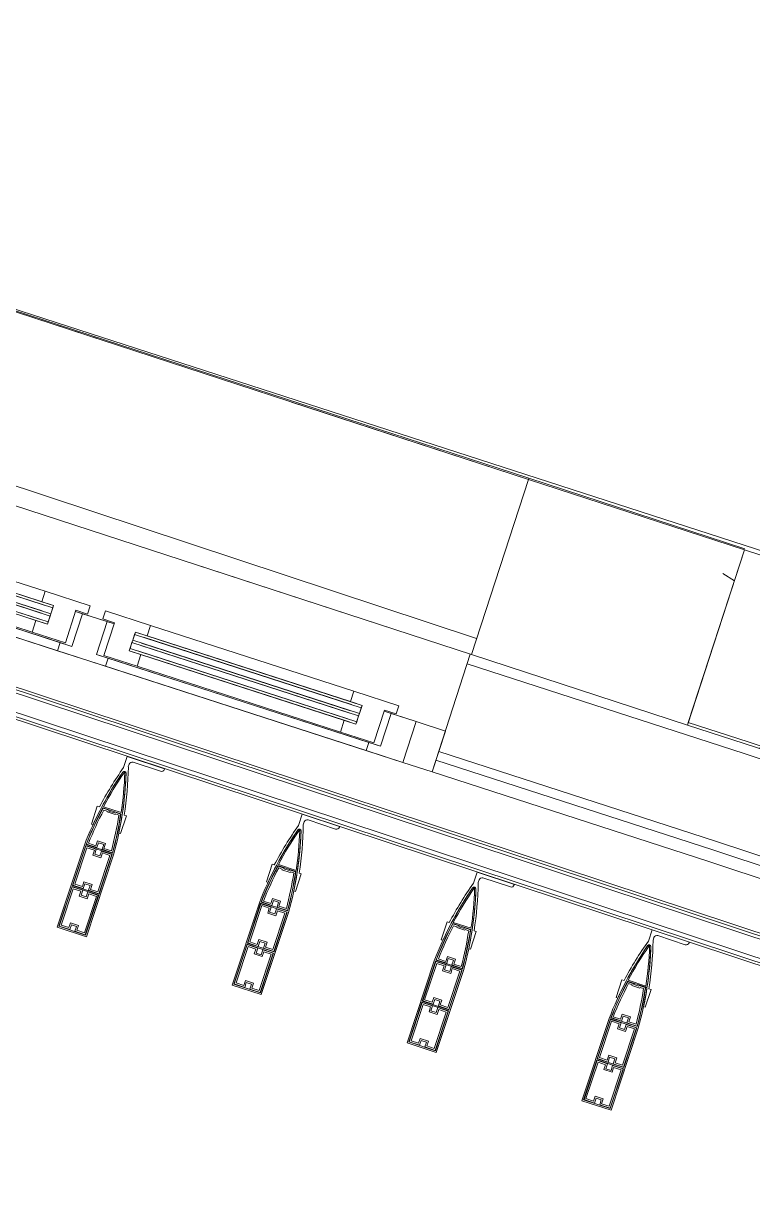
# Model space of a CAD drawing. Header units: millimetres. Extents: x 48966 to 155647, y -43515 to 26217.
# Drawn here: x 61882 to 63069, y -27906 to -25991 of the extents above; entities that cross this region are included whole.
import ezdxf

# ---------------------------------------------------------------- set-up
doc = ezdxf.new("R2010")
doc.units = ezdxf.units.MM
doc.linetypes.add('Сверху', pattern=[793.75, 476.25, -317.5])
for name, color, linetype, lineweight in [('Каркас_Импост', 7, 'Continuous', 9), ('Обобщенные модели', 7, 'Continuous', 9), ('Обобщенные модели-1', 7, 'Continuous', 18), ('Общие ребра', 7, 'Continuous', 9), ('Окна', 7, 'Continuous', 9), ('Окна-2', 7, 'Сверху', 9), ('Остекление', 7, 'Continuous', 9), ('Перекрытия', 7, 'Continuous', 9), ('Стены', 7, 'Continuous', 9), ('Стены-1', 7, 'Continuous', 18), ('Штриховка разреза-1', 7, 'Continuous', 9)]:
    doc.layers.add(name, color=color, linetype=linetype, lineweight=lineweight)
doc.layers.add('Окна-1', color=7, linetype='Continuous', lineweight=9, true_color=0x804000)
pattern_1 = [(0, (0, 0), (812.8, 203.2), [67.056, -542.544, 67.056, -542.544, -3251.2]), (0, (0, 0), (812.8, 203.2), [-1219.2, 67.056, -1152.144, 67.056, -542.544, -1422.4]), (0, (0, 0), (812.8, 203.2), [-3048, 67.056, -339.344, 67.056, -948.944]), (120, (304.8, 101.6), (-582.37636, 602.30545), [67.056, -542.544, 67.056, -542.544, -3251.2]), (120, (304.8, 101.6), (-582.37636, 602.30545), [-1219.2, 67.056, -1152.144, 67.056, -542.544, -1422.4]), (120, (304.8, 101.6), (-582.37636, 602.30545), [-3048, 67.056, -339.344, 67.056, -948.944]), (240, (406.4, 508), (-230.42364, -805.50545), [67.056, -542.544, 67.056, -542.544, -3251.2]), (240, (406.4, 508), (-230.42364, -805.50545), [-1219.2, 67.056, -1152.144, 67.056, -542.544, -1422.4]), (240, (406.4, 508), (-230.42364, -805.50545), [-3048, 67.056, -339.344, 67.056, -948.944])]
pattern_2 = [(45, (0, 0), (-707.107, 707.107), []), (135, (0, 0), (-707.107, -707.107), [])]
pattern_3 = [(74.24, (67096.85, -6983.7), (179.07405, 1179.1986), [201.168, -1722.033]), (74.24, (67076.85, -6956.54), (179.07405, 1179.1986), [201.168, -1722.033]), (74.24, (67137.75, -6936.83), (179.07405, 1179.1986), [201.168, -1722.033])]

# ---------------------------------------------------------------- blocks, each defined once
blk = doc.blocks.new('Обобщенные модели 2 - Обобщенные модели 2-1035725-План 5-го этажа на отм_ _12_600')
at = {"layer": 'Обобщенные модели'}
h = blk.add_hatch(dxfattribs=at)
h.set_pattern_fill('FP_1', color=256, style=0, pattern_type=2)
h.set_pattern_definition([(45, (0, 0), (168.3798, 617.3926), [793.75, -158.75, 6.706, -152.044])])
h.paths.add_polyline_path([(63914.4, -27442.3), (64007.2, -27156.9), (63056.1, -26847.9), (62963.4, -27133.2), (63665.4, -27361.3)], flags=0)
at = {"layer": 'Обобщенные модели-1'}
for p, q in [((63056.1, -26847.9), (62963.4, -27133.2)), ((64007.2, -27156.9), (63056.1, -26847.9)), ((62963.4, -27133.2), (63914.4, -27442.3))]:
    blk.add_line(p, q, dxfattribs=at)
blk = doc.blocks.new('Обвязочная балка 1 - Обвязочная балка 1-1451838-План 5-го этажа на отм_ _12_600')
at = {"layer": 'Обобщенные модели'}
for p, q in [((74394.9, -31223.5), (60228.5, -26538.4)), ((60219, -26566.7), (74385.5, -31251.9))]:
    blk.add_line(p, q, dxfattribs=at)
at = {"layer": 'Обобщенные модели-1'}
for p, q in [((60230.1, -26533.4), (74396.5, -31218.6)), ((74397.8, -31214.8), (60231.4, -26529.6)), ((60215.6, -26577.1), (74382.1, -31262.2)), ((74383.3, -31258.4), (60216.8, -26573.3))]:
    blk.add_line(p, q, dxfattribs=at)
blk = doc.blocks.new('Профиль ламели643 - Профиль ламели-1639201-План 5-го этажа на отм_ _12_600')
at = {"layer": 'Обобщенные модели-1'}
for p, q in [((89806.9, 24507.1), (89806.9, 24366.2)), ((89856.9, 24507.1), (89806.9, 24507.1)), ((89809.1, 24436.5), (89809.1, 24504.9)), ((89809.1, 24504.9), (89854.7, 24504.9)), ((89827.4, 24504.4), (89809.6, 24504.4)), ((89809.6, 24504.4), (89809.6, 24437)), ((89812.1, 24439.5), (89812.1, 24501.9)), ((89812.1, 24501.9), (89824.9, 24501.9)), ((89824.9, 24501.9), (89824.9, 24493.5)), ((89827.4, 24496), (89827.4, 24504.4)), ((89854.2, 24504.4), (89836.3, 24504.4)), ((89836.3, 24504.4), (89836.3, 24496)), ((89838.8, 24493.5), (89838.8, 24501.9)), ((89838.8, 24501.9), (89851.7, 24501.9)), ((89851.7, 24501.9), (89851.7, 24439.5)), ((89854.2, 24437), (89854.2, 24504.4)), ((89854.7, 24504.9), (89854.7, 24436.5)), ((89856.9, 24366.2), (89856.9, 24507.1)), ((89824.9, 24493.5), (89838.8, 24493.5)), ((89836.3, 24496), (89827.4, 24496)), ((89838.8, 24447.9), (89824.9, 24447.9)), ((89824.9, 24447.9), (89824.9, 24439.5)), ((89827.4, 24437), (89827.4, 24445.4)), ((89827.4, 24445.4), (89836.3, 24445.4)), ((89836.3, 24445.4), (89836.3, 24437)), ((89838.8, 24439.5), (89838.8, 24447.9)), ((89854.7, 24436.5), (89809.1, 24436.5)), ((89809.1, 24434.6), (89854.7, 24434.6)), ((89809.1, 24366.2), (89809.1, 24434.6)), ((89809.6, 24437), (89827.4, 24437)), ((89827.4, 24434.1), (89809.6, 24434.1)), ((89809.6, 24434.1), (89809.6, 24366.7)), ((89824.9, 24439.5), (89812.1, 24439.5)), ((89812.1, 24369.2), (89812.1, 24431.6)), ((89812.1, 24431.6), (89824.9, 24431.6)), ((89824.9, 24431.6), (89824.9, 24423.2)), ((89824.9, 24423.2), (89838.8, 24423.2)), ((89827.4, 24425.7), (89827.4, 24434.1)), ((89836.3, 24425.7), (89827.4, 24425.7)), ((89836.3, 24437), (89854.2, 24437)), ((89854.2, 24434.1), (89836.3, 24434.1)), ((89836.3, 24434.1), (89836.3, 24425.7)), ((89851.7, 24439.5), (89838.8, 24439.5)), ((89838.8, 24423.2), (89838.8, 24431.6)), ((89838.8, 24431.6), (89851.7, 24431.6)), ((89851.7, 24431.6), (89851.7, 24369.2)), ((89854.2, 24366.7), (89854.2, 24434.1)), ((89854.7, 24434.6), (89854.7, 24366.2)), ((89854.7, 24366.2), (89809.1, 24366.2)), ((89809.6, 24366.7), (89827.4, 24366.7)), ((89824.9, 24369.2), (89812.1, 24369.2)), ((89838.8, 24377.6), (89824.9, 24377.6)), ((89824.9, 24377.6), (89824.9, 24369.2)), ((89827.4, 24366.7), (89827.4, 24375.1)), ((89827.4, 24375.1), (89836.3, 24375.1)), ((89836.3, 24375.1), (89836.3, 24366.7)), ((89836.3, 24366.7), (89854.2, 24366.7)), ((89838.8, 24369.2), (89838.8, 24377.6)), ((89851.7, 24369.2), (89838.8, 24369.2)), ((89809.1, 24364.3), (89854.6, 24364.3)), ((89827.4, 24363.8), (89809.6, 24363.8)), ((89812.2, 24361.3), (89824.9, 24361.3)), ((89824.9, 24361.3), (89824.9, 24352.9)), ((89824.9, 24352.9), (89838.8, 24352.9)), ((89827.4, 24355.4), (89827.4, 24363.8)), ((89836.3, 24355.4), (89827.4, 24355.4)), ((89854.2, 24363.8), (89836.3, 24363.8)), ((89836.3, 24363.8), (89836.3, 24355.4)), ((89838.8, 24352.9), (89838.8, 24361.3)), ((89838.8, 24361.3), (89851.5, 24361.3)), ((89809.8, 24330.1), (89806.9, 24330.1)), ((89806.9, 24330.1), (89806.9, 24299.7)), ((89856.8, 24330.1), (89853.9, 24330.1)), ((89856.8, 24299.7), (89856.8, 24330.1)), ((89806.9, 24299.7), (89810.5, 24299.7)), ((89847.4, 24299.2), (89816.3, 24299.2)), ((89816.6, 24297.3), (89847.1, 24297.3)), ((89816.8, 24299.7), (89827.4, 24299.7)), ((89824.9, 24302.2), (89818.9, 24302.2)), ((89838.8, 24303.5), (89824.9, 24303.5)), ((89824.9, 24303.5), (89824.9, 24302.2)), ((89827.4, 24299.7), (89827.4, 24301)), ((89827.4, 24301), (89836.3, 24301)), ((89836.3, 24301), (89836.3, 24299.7)), ((89836.3, 24299.7), (89846.9, 24299.7)), ((89838.8, 24302.2), (89838.8, 24303.5)), ((89844.8, 24302.2), (89838.8, 24302.2)), ((89853.2, 24299.7), (89856.8, 24299.7)), ((89823.9, 24213.1), (89776.9, 24213.1)), ((89828.9, 24223), (89828.9, 24218.1)), ((89835.9, 24207.1), (89835.9, 24226.3)), ((89771.9, 24208.1), (89771.9, 24207.1)), ((89771.9, 24207.1), (89835.9, 24207.1))]:
    blk.add_line(p, q, dxfattribs=at)
for centre, radius, start, end in [((90380.6, 24394.6), 574.5, 182.8338, 196.2258), ((89283.1, 24394.6), 574.5, 343.7742, 357.1662), ((90380.7, 24394.3), 572.3, 183.0109, 189.5715), ((90380.4, 24395.9), 571.8, 183.2193, 189.6867), ((90380.5, 24395.6), 569.3, 183.4571, 189.4457), ((89283.2, 24395.6), 569.3, 350.5543, 356.5429), ((89283.3, 24395.9), 571.8, 350.3133, 356.7807), ((89283, 24394.3), 572.3, 350.4285, 356.9891), ((90380.6, 24394.6), 574.5, 186.4465, 196.2576), ((89283.1, 24394.6), 574.5, 343.7424, 353.5535), ((90377.1, 24394.6), 574.5, 189.5084, 197.3712), ((90349, 24386.8), 539.8, 189.5428, 196.4344), ((89314.7, 24386.8), 539.8, 343.5656, 350.4572), ((89286.6, 24394.6), 574.5, 342.9661, 350.4916), ((89831.9, 24235.1), 3, 200, 340), ((89831.9, 24234.5), 2.84, 196.2576, 343.7424), ((89831.9, 24234.2), 0.645, 196.4344, 343.5656), ((89776.9, 24208.1), 5, 90, 180), ((89823.9, 24218.1), 5, 270, 0)]:
    blk.add_arc(centre, radius, start, end, dxfattribs=at)
blk = doc.blocks.new('Профиль ламели644 - Профиль ламели-1639465-План 5-го этажа на отм_ _12_600')
at = {"layer": 'Обобщенные модели-1'}
for p, q in [((89806.9, 24507.1), (89806.9, 24366.2)), ((89856.9, 24507.1), (89806.9, 24507.1)), ((89809.1, 24436.5), (89809.1, 24504.9)), ((89809.1, 24504.9), (89854.7, 24504.9)), ((89827.4, 24504.4), (89809.6, 24504.4)), ((89809.6, 24504.4), (89809.6, 24437)), ((89812.1, 24439.5), (89812.1, 24501.9)), ((89812.1, 24501.9), (89824.9, 24501.9)), ((89824.9, 24501.9), (89824.9, 24493.5)), ((89827.4, 24496), (89827.4, 24504.4)), ((89854.2, 24504.4), (89836.3, 24504.4)), ((89836.3, 24504.4), (89836.3, 24496)), ((89838.8, 24493.5), (89838.8, 24501.9)), ((89838.8, 24501.9), (89851.7, 24501.9)), ((89851.7, 24501.9), (89851.7, 24439.5)), ((89854.2, 24437), (89854.2, 24504.4)), ((89854.7, 24504.9), (89854.7, 24436.5)), ((89856.9, 24366.2), (89856.9, 24507.1)), ((89824.9, 24493.5), (89838.8, 24493.5)), ((89836.3, 24496), (89827.4, 24496)), ((89838.8, 24447.9), (89824.9, 24447.9)), ((89824.9, 24447.9), (89824.9, 24439.5)), ((89827.4, 24437), (89827.4, 24445.4)), ((89827.4, 24445.4), (89836.3, 24445.4)), ((89836.3, 24445.4), (89836.3, 24437)), ((89838.8, 24439.5), (89838.8, 24447.9)), ((89854.7, 24436.5), (89809.1, 24436.5)), ((89809.1, 24434.6), (89854.7, 24434.6)), ((89809.1, 24366.2), (89809.1, 24434.6)), ((89809.6, 24437), (89827.4, 24437)), ((89827.4, 24434.1), (89809.6, 24434.1)), ((89809.6, 24434.1), (89809.6, 24366.7)), ((89824.9, 24439.5), (89812.1, 24439.5)), ((89812.1, 24369.2), (89812.1, 24431.6)), ((89812.1, 24431.6), (89824.9, 24431.6)), ((89824.9, 24431.6), (89824.9, 24423.2)), ((89824.9, 24423.2), (89838.8, 24423.2)), ((89827.4, 24425.7), (89827.4, 24434.1)), ((89836.3, 24425.7), (89827.4, 24425.7)), ((89836.3, 24437), (89854.2, 24437)), ((89854.2, 24434.1), (89836.3, 24434.1)), ((89836.3, 24434.1), (89836.3, 24425.7)), ((89851.7, 24439.5), (89838.8, 24439.5)), ((89838.8, 24423.2), (89838.8, 24431.6)), ((89838.8, 24431.6), (89851.7, 24431.6)), ((89851.7, 24431.6), (89851.7, 24369.2)), ((89854.2, 24366.7), (89854.2, 24434.1)), ((89854.7, 24434.6), (89854.7, 24366.2)), ((89854.7, 24366.2), (89809.1, 24366.2)), ((89809.6, 24366.7), (89827.4, 24366.7)), ((89824.9, 24369.2), (89812.1, 24369.2)), ((89838.8, 24377.6), (89824.9, 24377.6)), ((89824.9, 24377.6), (89824.9, 24369.2)), ((89827.4, 24366.7), (89827.4, 24375.1)), ((89827.4, 24375.1), (89836.3, 24375.1)), ((89836.3, 24375.1), (89836.3, 24366.7)), ((89836.3, 24366.7), (89854.2, 24366.7)), ((89838.8, 24369.2), (89838.8, 24377.6)), ((89851.7, 24369.2), (89838.8, 24369.2)), ((89809.1, 24364.3), (89854.6, 24364.3)), ((89827.4, 24363.8), (89809.6, 24363.8)), ((89812.2, 24361.3), (89824.9, 24361.3)), ((89824.9, 24361.3), (89824.9, 24352.9)), ((89824.9, 24352.9), (89838.8, 24352.9)), ((89827.4, 24355.4), (89827.4, 24363.8)), ((89836.3, 24355.4), (89827.4, 24355.4)), ((89854.2, 24363.8), (89836.3, 24363.8)), ((89836.3, 24363.8), (89836.3, 24355.4)), ((89838.8, 24352.9), (89838.8, 24361.3)), ((89838.8, 24361.3), (89851.5, 24361.3)), ((89809.8, 24330.1), (89806.9, 24330.1)), ((89806.9, 24330.1), (89806.9, 24299.7)), ((89856.8, 24330.1), (89853.9, 24330.1)), ((89856.8, 24299.7), (89856.8, 24330.1)), ((89806.9, 24299.7), (89810.5, 24299.7)), ((89847.4, 24299.2), (89816.3, 24299.2)), ((89816.6, 24297.3), (89847.1, 24297.3)), ((89816.8, 24299.7), (89827.4, 24299.7)), ((89824.9, 24302.2), (89818.9, 24302.2)), ((89838.8, 24303.5), (89824.9, 24303.5)), ((89824.9, 24303.5), (89824.9, 24302.2)), ((89827.4, 24299.7), (89827.4, 24301)), ((89827.4, 24301), (89836.3, 24301)), ((89836.3, 24301), (89836.3, 24299.7)), ((89836.3, 24299.7), (89846.9, 24299.7)), ((89838.8, 24302.2), (89838.8, 24303.5)), ((89844.8, 24302.2), (89838.8, 24302.2)), ((89853.2, 24299.7), (89856.8, 24299.7)), ((89823.9, 24213.1), (89776.9, 24213.1)), ((89828.9, 24223), (89828.9, 24218.1)), ((89835.9, 24207.1), (89835.9, 24226.3)), ((89771.9, 24208.1), (89771.9, 24207.1)), ((89771.9, 24207.1), (89835.9, 24207.1))]:
    blk.add_line(p, q, dxfattribs=at)
for centre, radius, start, end in [((90380.6, 24394.6), 574.5, 182.8338, 196.2258), ((89283.1, 24394.6), 574.5, 343.7742, 357.1662), ((90380.7, 24394.3), 572.3, 183.0109, 189.5715), ((90380.4, 24395.9), 571.8, 183.2193, 189.6867), ((90380.5, 24395.6), 569.3, 183.4571, 189.4457), ((89283.2, 24395.6), 569.3, 350.5543, 356.5429), ((89283.3, 24395.9), 571.8, 350.3133, 356.7807), ((89283, 24394.3), 572.3, 350.4285, 356.9891), ((90380.6, 24394.6), 574.5, 186.4465, 196.2576), ((89283.1, 24394.6), 574.5, 343.7424, 353.5535), ((90377.1, 24394.6), 574.5, 189.5084, 197.3712), ((90349, 24386.8), 539.8, 189.5428, 196.4344), ((89314.7, 24386.8), 539.8, 343.5656, 350.4572), ((89286.6, 24394.6), 574.5, 342.9661, 350.4916), ((89831.9, 24235.1), 3, 200, 340), ((89831.9, 24234.5), 2.84, 196.2576, 343.7424), ((89831.9, 24234.2), 0.645, 196.4344, 343.5656), ((89776.9, 24208.1), 5, 90, 180), ((89823.9, 24218.1), 5, 270, 0)]:
    blk.add_arc(centre, radius, start, end, dxfattribs=at)
blk = doc.blocks.new('Профиль ламели645 - Профиль ламели-1639729-План 5-го этажа на отм_ _12_600')
at = {"layer": 'Обобщенные модели-1'}
for p, q in [((89806.9, 24507.1), (89806.9, 24366.2)), ((89856.9, 24507.1), (89806.9, 24507.1)), ((89809.1, 24436.5), (89809.1, 24504.9)), ((89809.1, 24504.9), (89854.7, 24504.9)), ((89827.4, 24504.4), (89809.6, 24504.4)), ((89809.6, 24504.4), (89809.6, 24437)), ((89812.1, 24439.5), (89812.1, 24501.9)), ((89812.1, 24501.9), (89824.9, 24501.9)), ((89824.9, 24501.9), (89824.9, 24493.5)), ((89827.4, 24496), (89827.4, 24504.4)), ((89854.2, 24504.4), (89836.3, 24504.4)), ((89836.3, 24504.4), (89836.3, 24496)), ((89838.8, 24493.5), (89838.8, 24501.9)), ((89838.8, 24501.9), (89851.7, 24501.9)), ((89851.7, 24501.9), (89851.7, 24439.5)), ((89854.2, 24437), (89854.2, 24504.4)), ((89854.7, 24504.9), (89854.7, 24436.5)), ((89856.9, 24366.2), (89856.9, 24507.1)), ((89824.9, 24493.5), (89838.8, 24493.5)), ((89836.3, 24496), (89827.4, 24496)), ((89838.8, 24447.9), (89824.9, 24447.9)), ((89824.9, 24447.9), (89824.9, 24439.5)), ((89827.4, 24437), (89827.4, 24445.4)), ((89827.4, 24445.4), (89836.3, 24445.4)), ((89836.3, 24445.4), (89836.3, 24437)), ((89838.8, 24439.5), (89838.8, 24447.9)), ((89854.7, 24436.5), (89809.1, 24436.5)), ((89809.1, 24434.6), (89854.7, 24434.6)), ((89809.1, 24366.2), (89809.1, 24434.6)), ((89809.6, 24437), (89827.4, 24437)), ((89827.4, 24434.1), (89809.6, 24434.1)), ((89809.6, 24434.1), (89809.6, 24366.7)), ((89824.9, 24439.5), (89812.1, 24439.5)), ((89812.1, 24369.2), (89812.1, 24431.6)), ((89812.1, 24431.6), (89824.9, 24431.6)), ((89824.9, 24431.6), (89824.9, 24423.2)), ((89824.9, 24423.2), (89838.8, 24423.2)), ((89827.4, 24425.7), (89827.4, 24434.1)), ((89836.3, 24425.7), (89827.4, 24425.7)), ((89836.3, 24437), (89854.2, 24437)), ((89854.2, 24434.1), (89836.3, 24434.1)), ((89836.3, 24434.1), (89836.3, 24425.7)), ((89851.7, 24439.5), (89838.8, 24439.5)), ((89838.8, 24423.2), (89838.8, 24431.6)), ((89838.8, 24431.6), (89851.7, 24431.6)), ((89851.7, 24431.6), (89851.7, 24369.2)), ((89854.2, 24366.7), (89854.2, 24434.1)), ((89854.7, 24434.6), (89854.7, 24366.2)), ((89854.7, 24366.2), (89809.1, 24366.2)), ((89809.6, 24366.7), (89827.4, 24366.7)), ((89824.9, 24369.2), (89812.1, 24369.2)), ((89838.8, 24377.6), (89824.9, 24377.6)), ((89824.9, 24377.6), (89824.9, 24369.2)), ((89827.4, 24366.7), (89827.4, 24375.1)), ((89827.4, 24375.1), (89836.3, 24375.1)), ((89836.3, 24375.1), (89836.3, 24366.7)), ((89836.3, 24366.7), (89854.2, 24366.7)), ((89838.8, 24369.2), (89838.8, 24377.6)), ((89851.7, 24369.2), (89838.8, 24369.2)), ((89809.1, 24364.3), (89854.6, 24364.3)), ((89827.4, 24363.8), (89809.6, 24363.8)), ((89812.2, 24361.3), (89824.9, 24361.3)), ((89824.9, 24361.3), (89824.9, 24352.9)), ((89824.9, 24352.9), (89838.8, 24352.9)), ((89827.4, 24355.4), (89827.4, 24363.8)), ((89836.3, 24355.4), (89827.4, 24355.4)), ((89854.2, 24363.8), (89836.3, 24363.8)), ((89836.3, 24363.8), (89836.3, 24355.4)), ((89838.8, 24352.9), (89838.8, 24361.3)), ((89838.8, 24361.3), (89851.5, 24361.3)), ((89809.8, 24330.1), (89806.9, 24330.1)), ((89806.9, 24330.1), (89806.9, 24299.7)), ((89856.8, 24330.1), (89853.9, 24330.1)), ((89856.8, 24299.7), (89856.8, 24330.1)), ((89806.9, 24299.7), (89810.5, 24299.7)), ((89847.4, 24299.2), (89816.3, 24299.2)), ((89816.6, 24297.3), (89847.1, 24297.3)), ((89816.8, 24299.7), (89827.4, 24299.7)), ((89824.9, 24302.2), (89818.9, 24302.2)), ((89838.8, 24303.5), (89824.9, 24303.5)), ((89824.9, 24303.5), (89824.9, 24302.2)), ((89827.4, 24299.7), (89827.4, 24301)), ((89827.4, 24301), (89836.3, 24301)), ((89836.3, 24301), (89836.3, 24299.7)), ((89836.3, 24299.7), (89846.9, 24299.7)), ((89838.8, 24302.2), (89838.8, 24303.5)), ((89844.8, 24302.2), (89838.8, 24302.2)), ((89853.2, 24299.7), (89856.8, 24299.7)), ((89823.9, 24213.1), (89776.9, 24213.1)), ((89828.9, 24223), (89828.9, 24218.1)), ((89835.9, 24207.1), (89835.9, 24226.3)), ((89771.9, 24208.1), (89771.9, 24207.1)), ((89771.9, 24207.1), (89835.9, 24207.1))]:
    blk.add_line(p, q, dxfattribs=at)
for centre, radius, start, end in [((90380.6, 24394.6), 574.5, 182.8338, 196.2258), ((89283.1, 24394.6), 574.5, 343.7742, 357.1662), ((90380.7, 24394.3), 572.3, 183.0109, 189.5715), ((90380.4, 24395.9), 571.8, 183.2193, 189.6867), ((90380.5, 24395.6), 569.3, 183.4571, 189.4457), ((89283.2, 24395.6), 569.3, 350.5543, 356.5429), ((89283.3, 24395.9), 571.8, 350.3133, 356.7807), ((89283, 24394.3), 572.3, 350.4285, 356.9891), ((90380.6, 24394.6), 574.5, 186.4465, 196.2576), ((89283.1, 24394.6), 574.5, 343.7424, 353.5535), ((90377.1, 24394.6), 574.5, 189.5084, 197.3712), ((90349, 24386.8), 539.8, 189.5428, 196.4344), ((89314.7, 24386.8), 539.8, 343.5656, 350.4572), ((89286.6, 24394.6), 574.5, 342.9661, 350.4916), ((89831.9, 24235.1), 3, 200, 340), ((89831.9, 24234.5), 2.84, 196.2576, 343.7424), ((89831.9, 24234.2), 0.645, 196.4344, 343.5656), ((89776.9, 24208.1), 5, 90, 180), ((89823.9, 24218.1), 5, 270, 0)]:
    blk.add_arc(centre, radius, start, end, dxfattribs=at)
blk = doc.blocks.new('Профиль ламели654 - Профиль ламели-1642105-План 5-го этажа на отм_ _12_600')
at = {"layer": 'Обобщенные модели-1'}
for p, q in [((89806.9, 24507.1), (89806.9, 24366.2)), ((89856.9, 24507.1), (89806.9, 24507.1)), ((89809.1, 24436.5), (89809.1, 24504.9)), ((89809.1, 24504.9), (89854.7, 24504.9)), ((89827.4, 24504.4), (89809.6, 24504.4)), ((89809.6, 24504.4), (89809.6, 24437)), ((89812.1, 24439.5), (89812.1, 24501.9)), ((89812.1, 24501.9), (89824.9, 24501.9)), ((89824.9, 24501.9), (89824.9, 24493.5)), ((89827.4, 24496), (89827.4, 24504.4)), ((89854.2, 24504.4), (89836.3, 24504.4)), ((89836.3, 24504.4), (89836.3, 24496)), ((89838.8, 24493.5), (89838.8, 24501.9)), ((89838.8, 24501.9), (89851.7, 24501.9)), ((89851.7, 24501.9), (89851.7, 24439.5)), ((89854.2, 24437), (89854.2, 24504.4)), ((89854.7, 24504.9), (89854.7, 24436.5)), ((89856.9, 24366.2), (89856.9, 24507.1)), ((89824.9, 24493.5), (89838.8, 24493.5)), ((89836.3, 24496), (89827.4, 24496)), ((89838.8, 24447.9), (89824.9, 24447.9)), ((89824.9, 24447.9), (89824.9, 24439.5)), ((89827.4, 24437), (89827.4, 24445.4)), ((89827.4, 24445.4), (89836.3, 24445.4)), ((89836.3, 24445.4), (89836.3, 24437)), ((89838.8, 24439.5), (89838.8, 24447.9)), ((89854.7, 24436.5), (89809.1, 24436.5)), ((89809.1, 24434.6), (89854.7, 24434.6)), ((89809.1, 24366.2), (89809.1, 24434.6)), ((89809.6, 24437), (89827.4, 24437)), ((89827.4, 24434.1), (89809.6, 24434.1)), ((89809.6, 24434.1), (89809.6, 24366.7)), ((89824.9, 24439.5), (89812.1, 24439.5)), ((89812.1, 24369.2), (89812.1, 24431.6)), ((89812.1, 24431.6), (89824.9, 24431.6)), ((89824.9, 24431.6), (89824.9, 24423.2)), ((89824.9, 24423.2), (89838.8, 24423.2)), ((89827.4, 24425.7), (89827.4, 24434.1)), ((89836.3, 24425.7), (89827.4, 24425.7)), ((89836.3, 24437), (89854.2, 24437)), ((89854.2, 24434.1), (89836.3, 24434.1)), ((89836.3, 24434.1), (89836.3, 24425.7)), ((89851.7, 24439.5), (89838.8, 24439.5)), ((89838.8, 24423.2), (89838.8, 24431.6)), ((89838.8, 24431.6), (89851.7, 24431.6)), ((89851.7, 24431.6), (89851.7, 24369.2)), ((89854.2, 24366.7), (89854.2, 24434.1)), ((89854.7, 24434.6), (89854.7, 24366.2)), ((89854.7, 24366.2), (89809.1, 24366.2)), ((89809.6, 24366.7), (89827.4, 24366.7)), ((89824.9, 24369.2), (89812.1, 24369.2)), ((89838.8, 24377.6), (89824.9, 24377.6)), ((89824.9, 24377.6), (89824.9, 24369.2)), ((89827.4, 24366.7), (89827.4, 24375.1)), ((89827.4, 24375.1), (89836.3, 24375.1)), ((89836.3, 24375.1), (89836.3, 24366.7)), ((89836.3, 24366.7), (89854.2, 24366.7)), ((89838.8, 24369.2), (89838.8, 24377.6)), ((89851.7, 24369.2), (89838.8, 24369.2)), ((89809.1, 24364.3), (89854.6, 24364.3)), ((89827.4, 24363.8), (89809.6, 24363.8)), ((89812.2, 24361.3), (89824.9, 24361.3)), ((89824.9, 24361.3), (89824.9, 24352.9)), ((89824.9, 24352.9), (89838.8, 24352.9)), ((89827.4, 24355.4), (89827.4, 24363.8)), ((89836.3, 24355.4), (89827.4, 24355.4)), ((89854.2, 24363.8), (89836.3, 24363.8)), ((89836.3, 24363.8), (89836.3, 24355.4)), ((89838.8, 24352.9), (89838.8, 24361.3)), ((89838.8, 24361.3), (89851.5, 24361.3)), ((89809.8, 24330.1), (89806.9, 24330.1)), ((89806.9, 24330.1), (89806.9, 24299.7)), ((89856.8, 24330.1), (89853.9, 24330.1)), ((89856.8, 24299.7), (89856.8, 24330.1)), ((89806.9, 24299.7), (89810.5, 24299.7)), ((89847.4, 24299.2), (89816.3, 24299.2)), ((89816.6, 24297.3), (89847.1, 24297.3)), ((89816.8, 24299.7), (89827.4, 24299.7)), ((89824.9, 24302.2), (89818.9, 24302.2)), ((89838.8, 24303.5), (89824.9, 24303.5)), ((89824.9, 24303.5), (89824.9, 24302.2)), ((89827.4, 24299.7), (89827.4, 24301)), ((89827.4, 24301), (89836.3, 24301)), ((89836.3, 24301), (89836.3, 24299.7)), ((89836.3, 24299.7), (89846.9, 24299.7)), ((89838.8, 24302.2), (89838.8, 24303.5)), ((89844.8, 24302.2), (89838.8, 24302.2)), ((89853.2, 24299.7), (89856.8, 24299.7)), ((89823.9, 24213.1), (89776.9, 24213.1)), ((89828.9, 24223), (89828.9, 24218.1)), ((89835.9, 24207.1), (89835.9, 24226.3)), ((89771.9, 24208.1), (89771.9, 24207.1)), ((89771.9, 24207.1), (89835.9, 24207.1))]:
    blk.add_line(p, q, dxfattribs=at)
for centre, radius, start, end in [((90380.6, 24394.6), 574.5, 182.8338, 196.2258), ((89283.1, 24394.6), 574.5, 343.7742, 357.1662), ((90380.7, 24394.3), 572.3, 183.0109, 189.5715), ((90380.4, 24395.9), 571.8, 183.2193, 189.6867), ((90380.5, 24395.6), 569.3, 183.4571, 189.4457), ((89283.2, 24395.6), 569.3, 350.5543, 356.5429), ((89283.3, 24395.9), 571.8, 350.3133, 356.7807), ((89283, 24394.3), 572.3, 350.4285, 356.9891), ((90380.6, 24394.6), 574.5, 186.4465, 196.2576), ((89283.1, 24394.6), 574.5, 343.7424, 353.5535), ((90377.1, 24394.6), 574.5, 189.5084, 197.3712), ((90349, 24386.8), 539.8, 189.5428, 196.4344), ((89314.7, 24386.8), 539.8, 343.5656, 350.4572), ((89286.6, 24394.6), 574.5, 342.9661, 350.4916), ((89831.9, 24235.1), 3, 200, 340), ((89831.9, 24234.5), 2.84, 196.2576, 343.7424), ((89831.9, 24234.2), 0.645, 196.4344, 343.5656), ((89776.9, 24208.1), 5, 90, 180), ((89823.9, 24218.1), 5, 270, 0)]:
    blk.add_arc(centre, radius, start, end, dxfattribs=at)
blk = doc.blocks.new('Окно 2-Распашное - Один переплет с многокамерным стеклопакетом - 30674-99 - ОК-1 1200-1800-V67-План 5-го этажа на отм_ _12_600')
at = {"layer": 'Окна'}
h = blk.add_hatch(dxfattribs=at)
h.set_pattern_fill('FP_36', color=256, style=0, pattern_type=2)
h.set_pattern_definition(pattern_3)
h.paths.add_polyline_path([(-458, 52.5), (-458, 48.5), (-70, 48.5), (-70, 52.5), (-445.6, 52.5)], flags=0)
h = blk.add_hatch(dxfattribs=at)
h.set_pattern_fill('FP_36', color=256, style=0, pattern_type=2)
h.set_pattern_definition(pattern_3)
h.paths.add_polyline_path([(70, 52.5), (70, 48.5), (458, 48.5), (458, 52.5), (308.2, 52.5)], flags=0)
at = {"layer": 'Остекление'}
h = blk.add_hatch(dxfattribs=at)
h.set_pattern_fill('FP_36', color=256, style=0, pattern_type=2)
h.set_pattern_definition(pattern_3)
h.paths.add_polyline_path([(-458, 66.5), (-458, 62.5), (-70, 62.5), (-70, 66.5), (-450.1, 66.5)], flags=0)
h.paths.add_polyline_path([(-458, 38.5), (-458, 34.5), (-70, 34.5), (-70, 38.5), (-441, 38.5)], flags=0)
h = blk.add_hatch(dxfattribs=at)
h.set_pattern_fill('FP_36', color=256, style=0, pattern_type=2)
h.set_pattern_definition(pattern_3)
h.paths.add_polyline_path([(70, 66.5), (70, 62.5), (458, 62.5), (458, 66.5), (351.5, 66.5)], flags=0)
h.paths.add_polyline_path([(70, 38.5), (70, 34.5), (458, 34.5), (458, 38.5), (265, 38.5)], flags=0)
at = {"layer": 'Каркас_Импост'}
for p, q in [((-550, 102.5), (-550, 32.5)), ((-487, 102.5), (-550, 102.5)), ((-487, 88.5), (-487, 102.5)), ((-487, 102.5), (-41, 102.5)), ((-487, 88.5), (-487, 102.5)), ((41, 102.5), (-41, 102.5)), ((-41, 102.5), (-41, 88.5)), ((-41, 88.5), (-41, 102.5)), ((41, 88.5), (41, 102.5)), ((41, 102.5), (487, 102.5)), ((41, 102.5), (41, 88.5)), ((550, 102.5), (487, 102.5)), ((487, 102.5), (487, 88.5)), ((487, 102.5), (487, 88.5)), ((550, 32.5), (550, 102.5)), ((-507, 32.5), (-507, 88.5)), ((-507, 88.5), (-487, 88.5)), ((-21, 88.5), (-507, 88.5)), ((-507, 32.5), (-507, 88.5)), ((-438, 86.5), (-495, 86.5)), ((-495, 86.5), (-495, 30.5)), ((-41, 88.5), (-487, 88.5)), ((-438, 66.5), (-438, 86.5)), ((-90, 86.5), (-438, 86.5)), ((-438, 86.5), (-438, 66.5)), ((-33, 86.5), (-90, 86.5)), ((-90, 86.5), (-90, 66.5)), ((-90, 86.5), (-90, 66.5)), ((-41, 88.5), (-21, 88.5)), ((-33, 30.5), (-33, 86.5)), ((-21, 88.5), (-21, 32.5)), ((-21, 32.5), (-21, 88.5)), ((21, 32.5), (21, 88.5)), ((21, 88.5), (41, 88.5)), ((21, 88.5), (21, 32.5)), ((418.2, 88.5), (21, 88.5)), ((90, 86.5), (33, 86.5)), ((33, 86.5), (33, 30.5)), ((487, 88.5), (41, 88.5)), ((90, 66.5), (90, 86.5)), ((90, 66.5), (90, 86.5)), ((438, 86.5), (90, 86.5)), ((507, 88.5), (419.5, 88.5)), ((438, 86.5), (438, 66.5)), ((495, 86.5), (438, 86.5)), ((438, 66.5), (438, 86.5)), ((487, 88.5), (507, 88.5)), ((495, 30.5), (495, 86.5)), ((507, 88.5), (507, 32.5)), ((507, 88.5), (507, 32.5)), ((-458, 34.5), (-458, 66.5)), ((-458, 66.5), (-438, 66.5)), ((-70, 66.5), (-458, 66.5)), ((-458, 66.5), (-458, 34.5)), ((-438, 66.5), (-90, 66.5)), ((-90, 66.5), (-70, 66.5)), ((-70, 66.5), (-70, 34.5)), ((-70, 66.5), (-70, 34.5)), ((70, 34.5), (70, 66.5)), ((70, 66.5), (90, 66.5)), ((458, 66.5), (70, 66.5)), ((70, 34.5), (70, 66.5)), ((90, 66.5), (438, 66.5)), ((438, 66.5), (458, 66.5)), ((458, 66.5), (458, 34.5)), ((458, 34.5), (458, 66.5)), ((-550, 32.5), (-507, 32.5)), ((-495, 30.5), (-515, 30.5)), ((-515, 30.5), (-515, 16.5)), ((-495, 32.5), (-507, 32.5)), ((-439.8, 34.5), (-458, 34.5)), ((-458, 34.5), (-70, 34.5)), ((-438, 16.5), (-438, 34.5)), ((-90, 34.5), (-438, 34.5)), ((-438, 34.5), (-438, 16.5)), ((-70, 34.5), (-90, 34.5)), ((-90, 34.5), (-90, 16.5)), ((-90, 34.5), (-90, 16.5)), ((-21, 32.5), (-33, 32.5)), ((-13, 30.5), (-33, 30.5)), ((-21, 32.5), (21, 32.5)), ((-13, 16.5), (-13, 30.5)), ((33, 30.5), (13, 30.5)), ((13, 30.5), (13, 16.5)), ((33, 32.5), (21, 32.5)), ((90, 34.5), (70, 34.5)), ((70, 34.5), (458, 34.5)), ((90, 16.5), (90, 34.5)), ((90, 16.5), (90, 34.5)), ((435.7, 34.5), (90, 34.5)), ((458, 34.5), (438, 34.5)), ((438, 34.5), (438, 16.5)), ((438, 16.5), (438, 34.5)), ((507, 32.5), (495, 32.5)), ((515, 30.5), (495, 30.5)), ((507, 32.5), (550, 32.5)), ((515, 16.5), (515, 30.5)), ((-515, 16.5), (-438, 16.5)), ((-438, 16.5), (-90, 16.5)), ((-90, 16.5), (-13, 16.5)), ((13, 16.5), (90, 16.5)), ((90, 16.5), (438, 16.5)), ((438, 16.5), (515, 16.5))]:
    blk.add_line(p, q, dxfattribs=at)
at = {"layer": 'Окна'}
for p, q in [((-437.6, 102.5), (-487, 102.5)), ((-487, 102.5), (-474.6, 102.5)), ((-53.3, 102.5), (-41, 102.5)), ((53.3, 102.5), (41, 102.5)), ((438.2, 102.5), (487, 102.5)), ((487, 102.5), (474.8, 102.5)), ((-70, 62.5), (-458, 62.5)), ((-458, 52.5), (-458, 62.5)), ((-85, 62.5), (-443, 62.5)), ((-70, 62.5), (-70, 52.5)), ((70, 52.5), (70, 62.5)), ((458, 62.5), (70, 62.5)), ((443, 62.5), (85, 62.5)), ((458, 62.5), (458, 52.5)), ((-458, 52.5), (-70, 52.5)), ((-70, 48.5), (-458, 48.5)), ((-458, 38.5), (-458, 48.5)), ((-458, 38.5), (-70, 38.5)), ((-443, 52.5), (-85, 52.5)), ((-85, 48.5), (-443, 48.5)), ((-441, 38.5), (-85, 38.5)), ((-70, 48.5), (-70, 38.5)), ((70, 52.5), (458, 52.5)), ((70, 38.5), (70, 48.5)), ((458, 48.5), (70, 48.5)), ((70, 38.5), (458, 38.5)), ((85, 52.5), (443, 52.5)), ((443, 48.5), (85, 48.5)), ((85, 38.5), (443, 38.5)), ((458, 48.5), (458, 38.5))]:
    blk.add_line(p, q, dxfattribs=at)
at = {"layer": 'Окна-1'}
for p, q in [((-600, 102.5), (-600, 32.5)), ((-550, 102.5), (-600, 102.5)), ((-550, 32.5), (-550, 102.5)), ((550, 102.5), (-550, 102.5)), ((-550, 32.5), (-550, 102.5)), ((600, 102.5), (550, 102.5)), ((550, 102.5), (550, 32.5)), ((550, 32.5), (550, 102.5)), ((600, 32.5), (600, 102.5)), ((-600, 32.5), (-550, 32.5)), ((-550, 32.5), (-495, 32.5)), ((-33, 32.5), (33, 32.5)), ((495, 32.5), (550, 32.5)), ((550, 32.5), (600, 32.5))]:
    blk.add_line(p, q, dxfattribs=at)
at = {"layer": 'Остекление'}
for p, q in [((-70, 66.5), (-458, 66.5)), ((-458, 66.5), (-458, 62.5)), ((-458, 62.5), (-70, 62.5)), ((-70, 62.5), (-70, 66.5)), ((70, 66.5), (70, 62.5)), ((458, 66.5), (70, 66.5)), ((70, 62.5), (458, 62.5)), ((458, 62.5), (458, 66.5)), ((-70, 52.5), (-458, 52.5)), ((-458, 52.5), (-458, 48.5)), ((-458, 48.5), (-70, 48.5)), ((-70, 38.5), (-458, 38.5)), ((-458, 38.5), (-458, 34.5)), ((-70, 48.5), (-70, 52.5)), ((-70, 34.5), (-70, 38.5)), ((70, 52.5), (70, 48.5)), ((458, 52.5), (70, 52.5)), ((70, 48.5), (458, 48.5)), ((70, 38.5), (70, 34.5)), ((458, 38.5), (70, 38.5)), ((458, 48.5), (458, 52.5)), ((458, 34.5), (458, 38.5)), ((-458, 34.5), (-70, 34.5)), ((70, 34.5), (458, 34.5))]:
    blk.add_line(p, q, dxfattribs=at)
blk = doc.blocks.new('M_Окно-Квадратный проем - 1200 x 1800 mm-1791807-План 5-го этажа на отм_ _12_600')
at = {"layer": 'Окна'}
for p, q in [((-608.2, -150), (-608.2, 150)), ((591.8, 150), (591.8, -150))]:
    blk.add_line(p, q, dxfattribs=at)
at = {"layer": 'Окна-2'}
for p, q in [((-608.2, 150), (591.8, 150)), ((591.8, -150), (-608.2, -150))]:
    blk.add_line(p, q, dxfattribs=at)

msp = doc.modelspace()

# ---------------------------------------------------------------- hatches: boundary and pattern name
at = {"layer": 'Штриховка разреза-1'}
h = msp.add_hatch(dxfattribs=at)
h.set_pattern_fill('FP_7', color=256, style=0, pattern_type=2)
h.set_pattern_definition([(50, (0, 0), (1457.472, -127.512), [152.4, -1676.4]), (355, (0, 0), (-281.942, 1528.454), [121.92, -1341.12]), (100.451, (121.5, -10.6), (1175.54, 1400.933), [129.52, -1424.72]), (46.184, (0, 406.4), (2168.632, -336.34), [228.6, -2514.6]), (96.636, (180.7, 378.4), (1899.22, 1979.42), [194.28, -2137.08]), (351.184, (0, 406.4), (1899.24, 1979.4), [182.88, -2011.68]), (21, (203.2, 304.8), (1212.915, -818.121), [152.4, -1676.4]), (326, (203.2, 304.8), (494.417, 1473.504), [121.92, -1341.12]), (71.451, (304.3, 236.6), (1707.337, 655.37), [129.52, -1424.72]), (37.5, (0, 0), (24.7094, 676.4402), [67.056, -1257.808, 67.056, -1294.384, -1346.2]), (37.5, (0, 0), (24.7094, 676.4402), [-2686.304, 67.056, -1279.144]), (7.5, (0, 0), (534.558, 801.444), [67.056, -709.168, 67.056, -1227.328, -513.08]), (7.5, (0, 0), (534.558, 801.444), [-2070.608, 67.056, -446.024]), (327.5, (-453.14, 0), (1084.7275, -45.8312), [67.056, -440.944, 67.056, -1517.904, -2103.12]), (327.5, (-453.14, 0), (1084.7275, -45.8312), [-2092.96, 67.056, -2036.064]), (317.5, (-656.3, 0), (1185.035, 203.414), [67.056, -593.344, 67.056, -985.52, -1493.52]), (317.5, (-656.3, 0), (1185.035, 203.414), [-1712.976, 67.056, -1426.464])])
h.paths.add_polyline_path([(62963.2, -27133.2), (63056.3, -26848), (62704.6, -26733.2), (62611.5, -27018.4), (62832.4, -27090.5)], flags=0)
h.paths.add_polyline_path([(61470.8, -26645.8), (61563.8, -26360.8), (60429.4, -25990.5), (60336.3, -26275.7), (61468.9, -26645.2)], flags=0)
h = msp.add_hatch(dxfattribs=at)
h.set_pattern_fill('FP_8', color=256, style=0, pattern_type=2)
h.set_pattern_definition(pattern_1)
h.paths.add_polyline_path([(63055.7, -27179.6), (63061.9, -27160.6), (62964.5, -27129.1), (62963.2, -27133.2), (62609.6, -27017.7), (62604.4, -27033.6), (62982.4, -27155.9)], flags=0)
h.paths.add_polyline_path([(61462.7, -26664.2), (61468.8, -26645.4), (60750.1, -26412.6), (60226.9, -26243.3), (60220.7, -26262.3), (61292.2, -26609)], flags=0)
h = msp.add_hatch(dxfattribs=at)
h.set_pattern_fill('FP_9', color=256, style=0, pattern_type=2)
h.set_pattern_definition(pattern_2)
h.paths.add_polyline_path([(63009.1, -27322.2), (63055.7, -27179.6), (62604.4, -27033.6), (62558.3, -27176.3), (62832.4, -27265)], flags=0)
h.paths.add_polyline_path([(61416.5, -26806.9), (61462.7, -26664.2), (60220.7, -26262.3), (60174.6, -26405), (61405.8, -26803.4)], flags=0)
h = msp.add_hatch(dxfattribs=at)
h.set_pattern_fill('FP_8', color=256, style=0, pattern_type=2)
h.set_pattern_definition(pattern_1)
h.paths.add_polyline_path([(63004.4, -27336.5), (63009.1, -27322.2), (62558.3, -27176.3), (62553.6, -27190.6), (62832.4, -27280.8)], flags=0)
h.paths.add_polyline_path([(61411.9, -26821.2), (61416.5, -26806.9), (60174.6, -26405), (60169.9, -26419.3), (61405.8, -26819.2)], flags=0)
h = msp.add_hatch(dxfattribs=at)
h.set_pattern_fill('FP_8', color=256, style=0, pattern_type=2)
h.set_pattern_definition(pattern_1)
h.paths.add_polyline_path([(75039.5, -31142.9), (75043.2, -31131.8), (74906.9, -31087.5), (74909.7, -31078.9), (73934.4, -30756.4), (73928.1, -30775.4), (74909.9, -31100.1)], flags=0)
h.paths.add_polyline_path([(72788.8, -30398.6), (72795.1, -30379.6), (70972.7, -29776.9), (70966.5, -29795.9), (72411.1, -30273.7)], flags=0)
h.paths.add_polyline_path([(69827.2, -29419.1), (69833.4, -29400.1), (67459.9, -28615.1), (67453.6, -28634.1), (69598.7, -29343.5)], flags=0)
h.paths.add_polyline_path([(65174.9, -27880.5), (65181.1, -27861.5), (63061.9, -27160.6), (63055.7, -27179.6), (64914.8, -27794.5)], flags=0)
h = msp.add_hatch(dxfattribs=at)
h.set_pattern_fill('FP_9', color=256, style=0, pattern_type=2)
h.set_pattern_definition(pattern_2)
h.paths.add_polyline_path([(74992.4, -31285.3), (75039.5, -31142.9), (73928.1, -30775.4), (73881, -30917.8), (74909.9, -31258.1)], flags=0)
h.paths.add_polyline_path([(72741.7, -30541), (72788.8, -30398.6), (70966.5, -29795.9), (70919.4, -29938.3), (72730.7, -30537.4)], flags=0)
h.paths.add_polyline_path([(69780.1, -29561.5), (69827.2, -29419.1), (67453.6, -28634.1), (67406.5, -28776.5), (69769.1, -29557.9)], flags=0)
h.paths.add_polyline_path([(65127.8, -28022.9), (65174.9, -27880.5), (63055.7, -27179.6), (63009.1, -27322.2), (65116.8, -28019.3)], flags=0)
h = msp.add_hatch(dxfattribs=at)
h.set_pattern_fill('FP_8', color=256, style=0, pattern_type=2)
h.set_pattern_definition(pattern_1)
h.paths.add_polyline_path([(74987.7, -31299.6), (74992.4, -31285.3), (73881, -30917.8), (73876.3, -30932), (74909.9, -31273.9)], flags=0)
h.paths.add_polyline_path([(72737, -30555.2), (72741.7, -30541), (70919.4, -29938.3), (70914.7, -29952.5), (72730.7, -30553.2)], flags=0)
h.paths.add_polyline_path([(69775.3, -29575.7), (69780.1, -29561.5), (67406.5, -28776.5), (67401.8, -28790.8), (69769.1, -29573.7)], flags=0)
h.paths.add_polyline_path([(65123.1, -28037.1), (65127.8, -28022.9), (63009.1, -27322.2), (63004.4, -27336.5), (65116.8, -28035.1)], flags=0)

# ---------------------------------------------------------------- linework, layer by layer
at = {"layer": 'Общие ребра'}
for p, q in [((62963.2, -27133.2), (62611.5, -27018.4)), ((62611.5, -27018.4), (62963.2, -27133.2)), ((62604.4, -27033.6), (63055.7, -27179.6)), ((62964.5, -27129.1), (62963.2, -27133.2)), ((62963.2, -27133.2), (62964.5, -27129.1)), ((62558.3, -27176.3), (63009.1, -27322.2)), ((63055.7, -27179.6), (65174.9, -27880.5)), ((62553.6, -27190.6), (63004.4, -27336.5)), ((63009.1, -27322.2), (65127.8, -28022.9)), ((63004.4, -27336.5), (65123.1, -28037.1))]:
    msp.add_line(p, q, dxfattribs=at)
at = {"layer": 'Перекрытия'}
for p, q in [((61167.7, -26229.4), (63606.6, -27018.6)), ((63056.3, -26848), (63606.6, -27026.8))]:
    msp.add_line(p, q, dxfattribs=at)
at = {"layer": 'Стены'}
for p, q in [((61563.8, -26360.8), (62704.6, -26733.2)), ((62704.6, -26733.2), (61563.8, -26360.8)), ((61564.4, -26358.9), (62705.2, -26731.3)), ((61480.6, -26615.5), (62619.9, -26992.4)), ((62611.5, -27018.4), (61468.8, -26645.4)), ((62704.6, -26733.2), (62611.5, -27018.4))]:
    msp.add_line(p, q, dxfattribs=at)
at = {"layer": 'Стены-1'}
for p, q in [((62704.6, -26733.2), (62611.5, -27018.4)), ((62705.2, -26731.3), (62704.6, -26733.2)), ((63056.3, -26848), (62704.6, -26733.2)), ((62704.6, -26733.2), (63056.3, -26848)), ((63056.9, -26846.1), (62705.2, -26731.3)), ((62964.5, -27129.1), (63056.3, -26848)), ((62609.6, -27017.7), (62547.5, -27209.6)), ((62611.5, -27018.4), (62609.6, -27017.7)), ((63061.9, -27160.6), (62964.5, -27129.1)), ((65181.1, -27861.5), (63061.9, -27160.6)), ((62547.5, -27209.6), (62998.2, -27355.5)), ((62998.2, -27355.5), (65116.8, -28056.1))]:
    msp.add_line(p, q, dxfattribs=at)

# ---------------------------------------------------------------- block references
at = {"layer": 'Обобщенные модели'}
for name in ['Обвязочная балка 1 - Обвязочная балка 1-1451838-План 5-го этажа на отм_ _12_600', 'Обобщенные модели 2 - Обобщенные модели 2-1035725-План 5-го этажа на отм_ _12_600']:
    msp.add_blockref(name, (0, 0), dxfattribs=at)
at = {"layer": 'Обобщенные модели', "rotation": 161.6998507353479}
for name, p in [('Профиль ламели654 - Профиль ламели-1642105-План 5-го этажа на отм_ _12_600', (154944.4, -32409.4)), ('Профиль ламели643 - Профиль ламели-1639201-План 5-го этажа на отм_ _12_600', (155229.3, -32503.6)), ('Профиль ламели644 - Профиль ламели-1639465-План 5-го этажа на отм_ _12_600', (155514.1, -32597.8)), ('Профиль ламели645 - Профиль ламели-1639729-План 5-го этажа на отм_ _12_600', (155798.9, -32692))]:
    msp.add_blockref(name, p, dxfattribs=at)
at = {"layer": 'Окна'}
for name, p, rotation in [('M_Окно-Квадратный проем - 1200 x 1800 mm-1791807-План 5-го этажа на отм_ _12_600', (62079.8, -26687), 161.9221842928401), ('Окно 2-Распашное - Один переплет с многокамерным стеклопакетом - 30674-99 - ОК-1 1200-1800-V67-План 5-го этажа на отм_ _12_600', (62008.2, -26927.4), 162.069857100786)]:
    msp.add_blockref(name, p, dxfattribs=dict(at, rotation=rotation))

doc.saveas('drawing.dxf')
